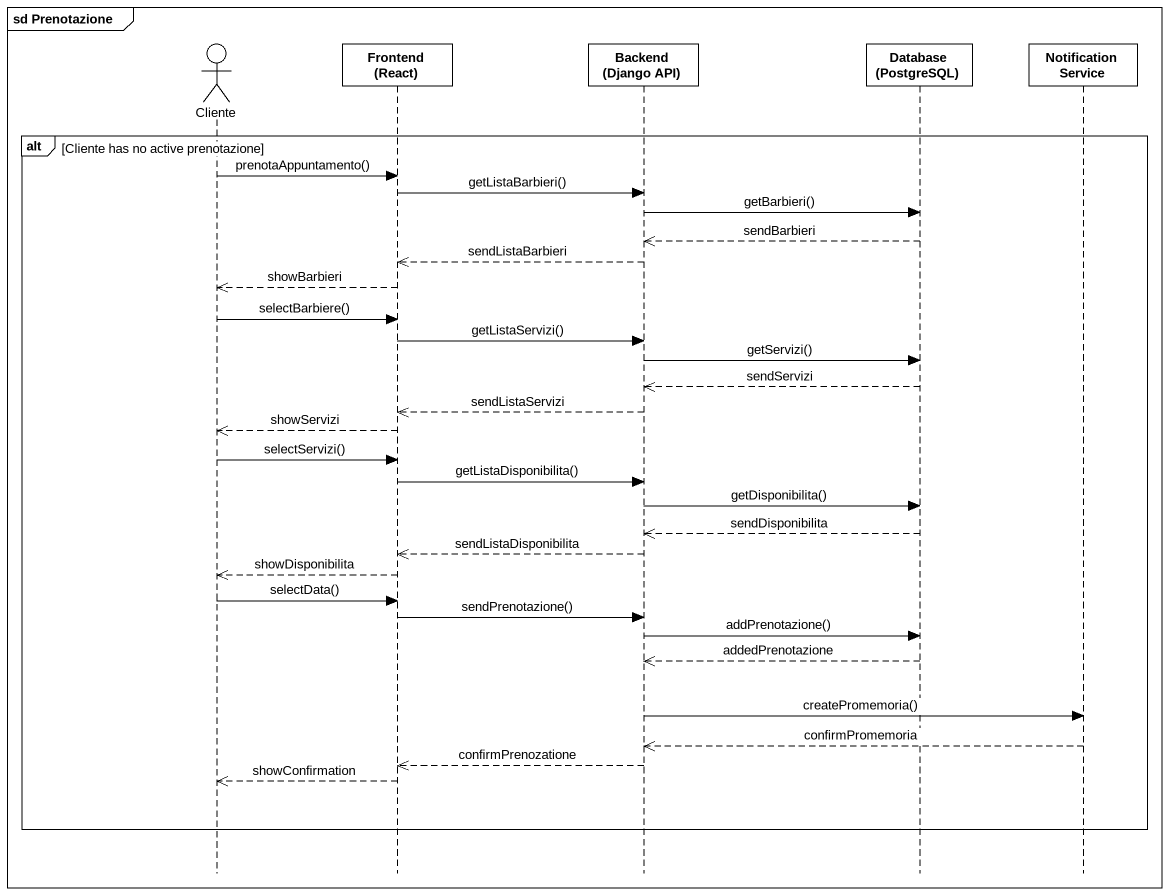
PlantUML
@startuml
mainframe sd Prenotazione
hide footbox
actor Cliente
participant "Frontend (React)" as Frontend_React
participant "Backend (Django API)" as Backend_Django_API
participant "Database (PostgreSQL)" as Database_PostgreSQL
participant "Notification Service" as Notification_Service

alt Cliente has no active prenotazione
  Cliente -> Frontend_React : prenotaAppuntamento()
  Frontend_React -> Backend_Django_API : getListaBarbieri()
  Backend_Django_API -> Database_PostgreSQL : getBarbieri()
  Database_PostgreSQL -->> Backend_Django_API : sendBarbieri
  Backend_Django_API -->> Frontend_React : sendListaBarbieri
  Frontend_React -->> Cliente : showBarbieri
  Cliente -> Frontend_React : selectBarbiere()
  Frontend_React -> Backend_Django_API : getListaServizi()
  Backend_Django_API -> Database_PostgreSQL : getServizi()
  Database_PostgreSQL -->> Backend_Django_API : sendServizi
  Backend_Django_API -->> Frontend_React : sendListaServizi
  Frontend_React -->> Cliente : showServizi
  Cliente -> Frontend_React : selectServizi()
  Frontend_React -> Backend_Django_API : getListaDisponibilita()
  Backend_Django_API -> Database_PostgreSQL : getDisponibilita()
  Database_PostgreSQL -->> Backend_Django_API : sendDisponibilita
  Backend_Django_API -->> Frontend_React : sendListaDisponibilita
  Frontend_React -->> Cliente : showDisponibilita
  Cliente -> Frontend_React : selectData()
  Frontend_React -> Backend_Django_API : sendPrenotazione()
  Backend_Django_API -> Database_PostgreSQL : addPrenotazione()
  Database_PostgreSQL -->> Backend_Django_API : addedPrenotazione
  Backend_Django_API -> Notification_Service : createPromemoria()
  Notification_Service -->> Backend_Django_API : confirmPromemoria
  Backend_Django_API -->> Frontend_React : confirmPrenozatione
  Frontend_React -->> Cliente : showConfirmation
end
@enduml
